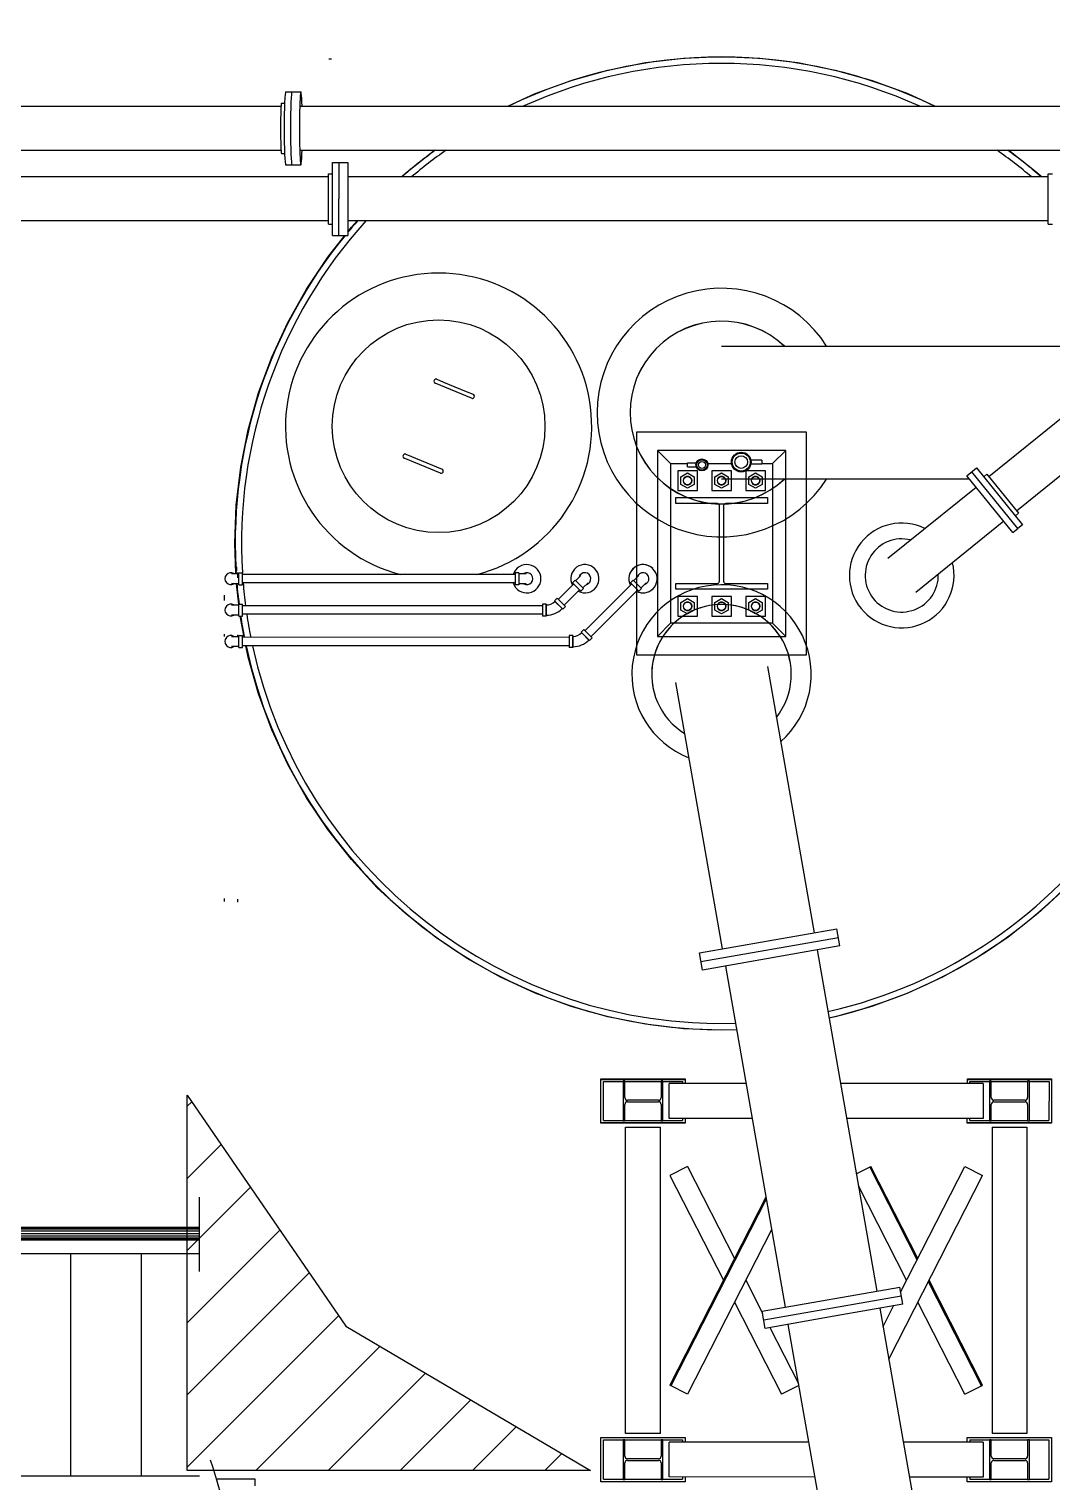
# Model space of a CAD drawing. Header units: metres. Extents: x 0 to 63075, y 0 to 44550.
# Drawn here: x 58725 to 59312, y 39156 to 39990 of the extents above; entities that cross this region are included whole.
import ezdxf

# ---------------------------------------------------------------- set-up
doc = ezdxf.new("R2010")
doc.units = ezdxf.units.M
doc.header["$LTSCALE"] = 75
for name, color, linetype in [('GSB', 7, 'Continuous'), ('ML6', 1, 'Continuous'), ('SDM', 7, 'Continuous'), ('SL1', 8, 'Continuous')]:
    doc.layers.add(name, color=color, linetype=linetype)
doc.styles.add('ROMANS', font='ROMANS.SHX')
doc.dimstyles.new('75___1-75', dxfattribs={"dimscale": 75, "dimtxt": 2.5, "dimasz": 2, "dimexe": 1.5, "dimexo": 1, "dimgap": 0.5, "dimtad": 1, "dimdec": 0, "dimzin": 12, "dimtxsty": 'ROMANS', "dimcen": 0, "dimclrd": 256, "dimclre": 256, "dimclrt": 3, "dimazin": 3, "dimtfac": 1, "dimtdec": 0, "dimtmove": 0, "dimatfit": 0, "dimfxl": 1, "dimlwd": -1, "dimlwe": -1, "dimarcsym": 0})

# ---------------------------------------------------------------- blocks, each defined once
blk = doc.blocks.new('A$C6bae614f')
at = {"layer": 'SL1'}
h = blk.add_hatch(dxfattribs=at)
h.set_pattern_fill('_USER', color=256, scale=195, angle=44.9981, style=0, pattern_type=0)
h.set_pattern_definition([(44.99813, (327310.93, -18363.04), (-137.8813, 137.89033), [])])
h.paths.add_polyline_path([(406434.9, 36163.5), (407369.5, 35611.5), (405828.4, 35611.5), (405828.4, 37045.7)])
for p, q in [((406380.3, 41003.2), (406370.3, 41003.2)), ((407436.1, 40961.8), (407579.3, 40990.3)), ((407579.3, 40990.3), (407724.3, 41007.4)), ((407724.3, 41007.4), (407870.3, 41013.1)), ((407870.3, 41013.1), (408016.2, 41007.4)), ((408016.2, 41007.4), (408161.2, 40990.2)), ((408161.2, 40990.2), (408304.5, 40961.7)), ((407158.5, 40871.6), (407295.5, 40922.1)), ((407295.5, 40922.1), (407436.1, 40961.8)), ((408304.5, 40961.7), (408445, 40922.1)), ((408445, 40922.1), (408582.1, 40871.5)), ((406204.8, 40878.9), (406262.9, 40878.9)), ((407053.8, 40823.3), (407158.5, 40871.6)), ((408582.1, 40871.5), (408686.7, 40823.3)), ((403265.3, 40823.5), (406187.2, 40823.4)), ((406189, 40835.3), (406200.8, 40835.3)), ((406262.9, 40823.4), (409184.9, 40823.3)), ((403265.3, 40655.2), (406187.2, 40655.1)), ((406189, 40643.2), (406200.8, 40643.2)), ((406262.9, 40655.1), (409184.9, 40655)), ((406662.3, 40567.5), (406773.3, 40655.1)), ((408967.2, 40655), (409078.2, 40567.5)), ((406204.8, 40599.5), (406262.9, 40599.5)), ((406384.1, 40469.2), (406384.1, 40608.9)), ((406384.1, 40608.9), (406442.2, 40608.9)), ((406407.9, 40608.9), (406407.9, 40469.2)), ((406442.2, 40608.9), (406442.2, 40469.2)), ((406368.3, 40553.4), (403192.2, 40553.5)), ((406368.3, 40469.2), (406368.3, 40565.3)), ((406368.3, 40565.3), (406384.1, 40565.3)), ((409118.2, 40553.3), (406442.2, 40553.4)), ((406647, 40553.4), (406662.3, 40567.5)), ((409078.2, 40567.5), (409093.6, 40553.3)), ((409118.2, 40469.1), (409118.2, 40565.2)), ((409118.2, 40565.2), (409134, 40565.2)), ((406368.3, 40373.2), (406368.3, 40469.2)), ((406384.1, 40329.5), (406384.1, 40469.2)), ((406407.9, 40329.5), (406407.9, 40469.2)), ((406442.2, 40469.2), (406442.2, 40329.5)), ((409118.2, 40373.1), (409118.2, 40469.1)), ((406368.3, 40385.1), (403192.2, 40385.2)), ((406368.3, 40373.2), (406384.1, 40373.2)), ((409118.2, 40385), (406442.2, 40385.1)), ((406442.2, 40343.8), (406455.9, 40361.2)), ((406455.9, 40361.2), (406478, 40385.1)), ((409118.2, 40373.1), (409134, 40373.1)), ((406365.5, 40246.5), (406431, 40329.5)), ((406384.1, 40329.5), (406442.2, 40329.5)), ((406284.3, 40125), (406365.5, 40246.5)), ((408891.7, 39408.6), (409819.9, 40160)), ((406213, 39997.6), (406284.3, 40125)), ((406151.8, 39865), (406213, 39997.6)), ((406171.7, 39906.8), (406171.6, 39907.8)), ((406187.9, 39943.2), (406188.4, 39943.2)), ((408997.5, 39277.8), (409819.9, 39943.5)), ((406101.3, 39728), (406151.8, 39865)), ((407870.5, 39907.1), (409352.9, 39907.1)), ((406914.6, 39708), (406776, 39765.4)), ((406782.2, 39780.2), (406808, 39769.5)), ((406808, 39769.5), (406894.9, 39733.5)), ((406061.6, 39587.4), (406101.3, 39728)), ((406894.9, 39733.5), (406920.7, 39722.8)), ((406033.1, 39444.2), (406061.6, 39587.4)), ((407545.2, 39578.2), (407545.2, 38728.2)), ((408195.2, 39578.1), (407545.2, 39578.2)), ((408195.2, 38728.1), (408195.2, 39578.1)), ((406796, 39421.6), (406657.4, 39479)), ((406663.5, 39493.8), (406802.1, 39436.4)), ((407675.2, 39458.2), (407625.2, 39508.2)), ((408115.2, 39508.1), (407625.2, 39508.2)), ((407625.2, 39508.2), (407625.2, 38798.2)), ((408024.2, 39471.6), (407982.2, 39471.6)), ((408024.2, 39471.6), (408024.2, 39456.6)), ((408115.2, 39508.1), (408065.2, 39458.1)), ((408115.2, 38798.1), (408115.2, 39508.1)), ((406016, 39299.1), (406033.1, 39444.2)), ((407675.2, 39458.2), (407675.2, 38848.2)), ((407675.2, 39458.2), (407740.2, 39458.1)), ((407702.7, 39430.7), (407702.7, 39355.7)), ((407777.7, 39430.6), (407702.7, 39430.7)), ((407714.8, 39407.8), (407740.2, 39422.5)), ((407736.5, 39409.4), (407729.8, 39406.2)), ((407743.9, 39409.4), (407736.5, 39409.4)), ((407740.2, 39445.6), (407740.2, 39460.6)), ((407740.2, 39460.6), (407773.5, 39460.6)), ((407740.2, 39445.6), (407773.5, 39445.6)), ((407740.2, 39422.5), (407765.7, 39407.8)), ((407750.6, 39406.2), (407743.9, 39409.4)), ((407777.7, 39355.6), (407777.7, 39430.6)), ((407817.7, 39458.1), (407908, 39458.1)), ((407832.7, 39430.6), (407832.7, 39355.6)), ((407907.7, 39430.6), (407832.7, 39430.6)), ((407844.8, 39407.8), (407870.2, 39422.5)), ((407866.5, 39409.4), (407859.8, 39406.2)), ((407873.9, 39409.4), (407866.5, 39409.4)), ((407870.2, 39422.5), (407895.7, 39407.8)), ((407880.6, 39406.2), (407873.9, 39409.4)), ((407907.7, 39355.6), (407907.7, 39430.6)), ((407962.7, 39430.6), (407962.7, 39355.6)), ((408037.7, 39430.6), (407962.7, 39430.6)), ((407974.8, 39407.8), (408000.2, 39422.5)), ((408024.2, 39456.6), (407982.2, 39456.6)), ((407996.5, 39409.4), (407989.8, 39406.2)), ((408003.9, 39409.4), (407996.5, 39409.4)), ((408000.2, 39422.5), (408025.7, 39407.8)), ((408010.6, 39406.2), (408003.9, 39409.4)), ((408024.2, 39458.1), (408065.2, 39458.1)), ((408037.7, 39355.6), (408037.7, 39430.6)), ((408065.2, 39458.1), (408065.2, 38848.1)), ((408807.3, 39411.9), (408844.4, 39441.9)), ((408983.1, 39194.7), (408807.3, 39411.9)), ((409001.7, 39209.7), (408825.9, 39426.9)), ((408844.4, 39441.9), (409020.2, 39224.7)), ((408884.2, 39417.9), (408871.9, 39408)), ((408884.2, 39417.9), (409005, 39268.6)), ((407702.7, 39355.7), (407777.7, 39355.6)), ((407714.8, 39378.5), (407714.8, 39407.8)), ((407740.2, 39363.8), (407714.8, 39378.5)), ((407725.2, 39400.4), (407723.6, 39393.1)), ((407723.6, 39393.1), (407725.2, 39385.9)), ((407729.8, 39406.2), (407725.2, 39400.4)), ((407725.2, 39385.9), (407729.8, 39380.1)), ((407729.8, 39380.1), (407736.5, 39376.9)), ((407736.5, 39376.9), (407743.9, 39376.9)), ((407765.7, 39378.5), (407740.2, 39363.8)), ((407743.9, 39376.9), (407750.6, 39380.1)), ((407755.2, 39400.4), (407750.6, 39406.2)), ((407750.6, 39380.1), (407755.2, 39385.9)), ((407756.9, 39393.1), (407755.2, 39400.4)), ((407755.2, 39385.9), (407756.9, 39393.1)), ((407765.7, 39407.8), (407765.7, 39378.5)), ((407832.7, 39355.6), (407907.7, 39355.6)), ((407844.8, 39378.5), (407844.8, 39407.8)), ((407870.2, 39363.8), (407844.8, 39378.5)), ((407855.2, 39400.4), (407853.6, 39393.1)), ((407853.6, 39393.1), (407855.2, 39385.9)), ((407859.8, 39406.2), (407855.2, 39400.4)), ((407855.2, 39385.9), (407859.8, 39380.1)), ((407859.8, 39380.1), (407866.5, 39376.9)), ((407866.5, 39376.9), (407873.9, 39376.9)), ((407895.7, 39378.5), (407870.2, 39363.8)), ((408817.6, 39399.1), (407870.4, 39399.1)), ((407873.9, 39376.9), (407880.6, 39380.1)), ((407885.2, 39400.4), (407880.6, 39406.2)), ((407880.6, 39380.1), (407885.2, 39385.9)), ((407886.9, 39393.1), (407885.2, 39400.4)), ((407885.2, 39385.9), (407886.9, 39393.1)), ((407895.7, 39407.8), (407895.7, 39378.5)), ((407962.7, 39355.6), (408037.7, 39355.6)), ((407974.8, 39378.5), (407974.8, 39407.8)), ((408000.2, 39363.8), (407974.8, 39378.5)), ((407985.2, 39400.4), (407983.6, 39393.1)), ((407983.6, 39393.1), (407985.2, 39385.9)), ((407989.8, 39406.2), (407985.2, 39400.4)), ((407985.2, 39385.9), (407989.8, 39380.1)), ((407989.8, 39380.1), (407996.5, 39376.9)), ((407996.5, 39376.9), (408003.9, 39376.9)), ((408025.7, 39378.5), (408000.2, 39363.8)), ((408003.9, 39376.9), (408010.6, 39380.1)), ((408015.2, 39400.4), (408010.6, 39406.2)), ((408010.6, 39380.1), (408015.2, 39385.9)), ((408016.9, 39393.1), (408015.2, 39400.4)), ((408015.2, 39385.9), (408016.9, 39393.1)), ((408025.7, 39407.8), (408025.7, 39378.5)), ((408505.9, 39096.4), (408842.3, 39368.7)), ((406010.2, 39153.2), (406016, 39299.1)), ((407695.2, 39328.2), (408045.2, 39328.1)), ((407695.2, 39305.8), (407695.2, 39328.2)), ((407854.2, 39305.7), (407695.2, 39305.8)), ((407862.2, 39008.5), (407862.2, 39297.7)), ((407878.2, 39297.7), (407878.2, 39008.5)), ((408045.2, 39305.7), (407886.2, 39305.7)), ((408045.2, 39328.1), (408045.2, 39305.7)), ((409005, 39268.6), (408992.7, 39258.7)), ((406011.7, 39190), (406011.7, 39116.4)), ((408948.1, 39237.9), (408611.8, 38965.6)), ((408983.1, 39194.7), (409001.7, 39209.7)), ((409020.2, 39224.7), (409001.7, 39209.7)), ((406014.7, 39038.1), (406010.2, 39153.2)), ((405998, 39038.1), (406025.9, 39038.1)), ((406018.5, 39063), (406013.8, 39063)), ((406018.5, 39048.7), (406014.3, 39048.7)), ((406015.3, 39038.1), (406015.3, 39048.7)), ((406018.5, 39048.7), (406018.5, 39063)), ((406020.2, 39042), (406020.2, 39021.6)), ((406025.9, 38995.6), (406025.9, 39041.3)), ((406025.9, 39041.3), (406040.2, 39041.3)), ((406040.2, 38995.6), (406040.2, 39041.3)), ((407081.5, 39034.4), (406040.2, 39034.5)), ((407081.5, 39041.3), (407081.5, 38995.6)), ((407095.8, 39041.3), (407081.5, 39041.3)), ((407095.8, 39041.3), (407095.8, 38995.6)), ((407095.8, 39038.1), (407123.7, 39038.1)), ((407312.8, 39011), (407332.5, 39030.7)), ((407534.8, 39011), (407554.5, 39030.7)), ((406025.9, 38998.8), (405998, 38998.8)), ((406026.1, 38921.3), (406016.9, 38998.8)), ((406025.9, 38995.6), (406040.2, 38995.6)), ((407081.5, 39002.4), (406040.2, 39002.5)), ((407095.8, 38995.6), (407081.5, 38995.6)), ((407123.7, 38998.8), (407095.8, 38998.8)), ((407305.2, 38998.3), (407246.4, 38939.4)), ((407327.9, 38975.7), (407269, 38916.8)), ((407310.5, 39013.2), (407300.4, 39003.1)), ((407300.4, 39003.1), (407332.7, 38970.8)), ((407310.5, 39013.2), (407342.8, 38980.9)), ((407342.8, 38980.9), (407332.7, 38970.8)), ((407360.3, 39002.9), (407340.6, 38983.2)), ((407527.3, 38998.3), (407348.4, 38819.4)), ((407549.9, 38975.6), (407371.1, 38796.8)), ((407532.5, 39013.2), (407522.4, 39003.1)), ((407522.4, 39003.1), (407554.7, 38970.8)), ((407532.5, 39013.2), (407564.8, 38980.9)), ((407564.8, 38980.9), (407554.7, 38970.8)), ((407582.3, 39002.9), (407562.6, 38983.2)), ((407695.2, 39000.6), (407854.2, 39000.5)), ((407695.2, 38978.2), (407695.2, 39000.6)), ((408045.2, 38978.1), (407695.2, 38978.2)), ((407886.2, 39000.5), (408045.2, 39000.5)), ((408045.2, 39000.5), (408045.2, 38978.1)), ((405970.2, 38955.4), (405970.2, 38935)), ((405998, 38918.1), (406025.9, 38918.1)), ((406025.9, 38875.6), (406025.9, 38921.3)), ((406025.9, 38921.3), (406040.2, 38921.3)), ((406040.2, 38875.6), (406040.2, 38921.3)), ((407186, 38914.4), (406040.2, 38914.5)), ((407186, 38921.3), (407186, 38875.6)), ((407200.3, 38921.3), (407186, 38921.3)), ((407200.3, 38921.3), (407200.3, 38875.6)), ((407200.3, 38878.8), (407200.3, 38918.1)), ((407231.5, 38934.2), (407241.6, 38944.3)), ((407263.8, 38901.9), (407231.5, 38934.2)), ((407261.5, 38904.1), (407233.7, 38931.9)), ((407273.9, 38912), (407241.6, 38944.3)), ((407263.8, 38901.9), (407273.9, 38912)), ((407702.7, 38950.7), (407702.7, 38875.7)), ((407777.7, 38950.6), (407702.7, 38950.7)), ((407714.8, 38927.8), (407740.2, 38942.5)), ((407714.8, 38898.5), (407714.8, 38927.8)), ((407725.2, 38920.4), (407723.5, 38913.1)), ((407723.5, 38913.1), (407725.2, 38905.9)), ((407729.8, 38926.2), (407725.2, 38920.4)), ((407736.5, 38929.4), (407729.8, 38926.2)), ((407743.9, 38929.4), (407736.5, 38929.4)), ((407740.2, 38942.5), (407765.6, 38927.8)), ((407750.6, 38926.2), (407743.9, 38929.4)), ((407755.2, 38920.4), (407750.6, 38926.2)), ((407756.9, 38913.1), (407755.2, 38920.4)), ((407755.2, 38905.9), (407756.9, 38913.1)), ((407765.6, 38927.8), (407765.6, 38898.5)), ((407777.7, 38875.6), (407777.7, 38950.6)), ((407832.7, 38950.6), (407832.7, 38875.6)), ((407907.7, 38950.6), (407832.7, 38950.6)), ((407844.8, 38927.8), (407870.2, 38942.5)), ((407844.8, 38898.5), (407844.8, 38927.8)), ((407855.2, 38920.4), (407853.5, 38913.1)), ((407853.5, 38913.1), (407855.2, 38905.9)), ((407859.8, 38926.2), (407855.2, 38920.4)), ((407866.5, 38929.4), (407859.8, 38926.2)), ((407873.9, 38929.4), (407866.5, 38929.4)), ((407870.2, 38942.5), (407895.6, 38927.8)), ((407880.6, 38926.2), (407873.9, 38929.4)), ((407885.2, 38920.4), (407880.6, 38926.2)), ((407886.9, 38913.1), (407885.2, 38920.4)), ((407885.2, 38905.9), (407886.9, 38913.1)), ((407895.6, 38927.8), (407895.6, 38898.5)), ((407907.7, 38875.6), (407907.7, 38950.6)), ((407962.7, 38950.6), (407962.7, 38875.6)), ((408037.7, 38950.6), (407962.7, 38950.6)), ((407974.8, 38927.8), (408000.2, 38942.5)), ((407974.8, 38898.5), (407974.8, 38927.8)), ((407985.2, 38920.4), (407983.5, 38913.1)), ((407983.5, 38913.1), (407985.2, 38905.9)), ((407989.8, 38926.2), (407985.2, 38920.4)), ((407996.5, 38929.4), (407989.8, 38926.2)), ((408003.9, 38929.4), (407996.5, 38929.4)), ((408000.2, 38942.5), (408025.6, 38927.8)), ((408010.6, 38926.2), (408003.9, 38929.4)), ((408015.2, 38920.4), (408010.6, 38926.2)), ((408016.9, 38913.1), (408015.2, 38920.4)), ((408015.2, 38905.9), (408016.9, 38913.1)), ((408025.6, 38927.8), (408025.6, 38898.5)), ((408037.7, 38875.6), (408037.7, 38950.6)), ((406025.9, 38878.8), (405998, 38878.8)), ((406025.9, 38875.6), (406040.2, 38875.6)), ((406033.1, 38862.2), (406031.5, 38875.6)), ((406046.6, 38794.5), (406033.1, 38862.2)), ((407186, 38882.4), (406040.2, 38882.5)), ((407200.3, 38875.6), (407186, 38875.6)), ((407702.7, 38875.7), (407777.7, 38875.6)), ((407740.2, 38883.8), (407714.8, 38898.5)), ((407725.2, 38905.9), (407729.8, 38900.1)), ((407729.8, 38900.1), (407736.5, 38896.9)), ((407736.5, 38896.9), (407743.9, 38896.9)), ((407765.6, 38898.5), (407740.2, 38883.8)), ((407743.9, 38896.9), (407750.6, 38900.1)), ((407750.6, 38900.1), (407755.2, 38905.9)), ((407832.7, 38875.6), (407907.7, 38875.6)), ((407870.2, 38883.8), (407844.8, 38898.5)), ((407855.2, 38905.9), (407859.8, 38900.1)), ((407859.8, 38900.1), (407866.5, 38896.9)), ((407866.5, 38896.9), (407873.9, 38896.9)), ((407895.6, 38898.5), (407870.2, 38883.8)), ((407873.9, 38896.9), (407880.6, 38900.1)), ((407880.6, 38900.1), (407885.2, 38905.9)), ((407962.7, 38875.6), (408037.7, 38875.6)), ((408000.2, 38883.8), (407974.8, 38898.5)), ((407985.2, 38905.9), (407989.8, 38900.1)), ((407989.8, 38900.1), (407996.5, 38896.9)), ((407996.5, 38896.9), (408003.9, 38896.9)), ((408025.6, 38898.5), (408000.2, 38883.8)), ((408003.9, 38896.9), (408010.6, 38900.1)), ((408010.6, 38900.1), (408015.2, 38905.9)), ((405970.2, 38806.9), (405970.2, 38797.3)), ((405998, 38798.1), (406025.9, 38798.1)), ((406020.2, 38804.5), (406020.2, 38794.8)), ((406025.9, 38755.6), (406025.9, 38801.3)), ((406025.9, 38801.3), (406040.2, 38801.3)), ((406040.2, 38755.6), (406040.2, 38801.3)), ((407288, 38801.3), (407288, 38755.6)), ((407302.3, 38801.3), (407288, 38801.3)), ((407302.3, 38801.3), (407302.3, 38755.6)), ((407302.3, 38758.8), (407302.3, 38798.1)), ((407333.5, 38814.2), (407343.6, 38824.3)), ((407365.8, 38781.9), (407333.5, 38814.2)), ((407363.5, 38784.1), (407335.7, 38811.9)), ((407375.9, 38792), (407343.6, 38824.3)), ((407675.2, 38848.2), (407625.2, 38798.2)), ((407625.2, 38798.2), (408115.2, 38798.1)), ((408065.2, 38848.1), (407675.2, 38848.2)), ((408115.2, 38798.1), (408065.2, 38848.1)), ((406025.9, 38758.8), (405998, 38758.8)), ((406025.9, 38755.6), (406040.2, 38755.6)), ((407288, 38794.4), (406040.2, 38794.5)), ((407288, 38762.4), (406040.2, 38762.5)), ((406061.6, 38719), (406053, 38762.5)), ((407302.3, 38755.6), (407288, 38755.6)), ((407365.8, 38781.9), (407375.9, 38792)), ((406101.2, 38578.4), (406061.6, 38719)), ((407545.2, 38728.2), (408195.2, 38728.1)), ((408045.2, 38683.5), (408223.6, 37665.6)), ((406151.8, 38441.4), (406101.2, 38578.4)), ((407873.3, 37604.2), (407694.9, 38622.1)), ((406212.9, 38308.8), (406151.8, 38441.4)), ((406171.5, 38398.6), (406171.6, 38399.6)), ((406187.8, 38363.2), (406188.3, 38363.1)), ((406284.3, 38181.3), (406212.9, 38308.8)), ((406365.4, 38059.9), (406284.3, 38181.3)), ((406455.8, 37945.2), (406365.4, 38059.9)), ((406555, 37838), (406455.8, 37945.2)), ((406492.4, 37906.4), (406492, 37906.1)), ((406526.4, 37869.8), (406526, 37869.3)), ((406662.2, 37738.8), (406555, 37838)), ((409185.4, 37837.9), (409078.1, 37738.8)), ((405970.2, 37796.1), (405970.2, 37785.7)), ((406020.2, 37793.6), (406020.2, 37783.2)), ((406776.9, 37648.4), (406662.2, 37738.8)), ((409078.1, 37738.8), (408963.5, 37648.3)), ((406898.3, 37567.3), (406776.9, 37648.4)), ((407785.7, 37588.9), (408311.1, 37681)), ((407791.5, 37556.1), (408316.9, 37648.2)), ((408322.6, 37615.4), (408311.1, 37681)), ((408963.5, 37648.3), (408842, 37567.2)), ((407797.2, 37523.3), (407785.7, 37588.9)), ((408322.6, 37615.4), (407797.2, 37523.3)), ((408235.1, 37600.1), (408463.5, 36296.7)), ((407025.7, 37495.9), (406898.3, 37567.3)), ((407884.8, 37538.7), (408113.2, 36235.3)), ((408842, 37567.2), (408714.6, 37495.8)), ((407158.4, 37434.8), (407025.7, 37495.9)), ((408714.6, 37495.8), (408582, 37434.7)), ((407295.4, 37384.2), (407158.4, 37434.8)), ((408582, 37434.7), (408444.9, 37384.2)), ((407436, 37344.6), (407295.4, 37384.2)), ((408444.9, 37384.2), (408304.4, 37344.5)), ((407579.2, 37316.1), (407436, 37344.6)), ((407724.2, 37298.9), (407579.2, 37316.1)), ((407870.2, 37293.1), (407724.2, 37298.9)), ((408304.4, 37344.5), (408280.7, 37339.8)), ((407927.4, 37295.4), (407870.2, 37293.1)), ((407409.1, 36938.2), (407409.2, 37108.2)), ((407409.2, 37108.2), (407731.2, 37108.1)), ((407409.2, 37105.7), (407731.2, 37105.6)), ((407419.1, 36948.2), (407419.2, 37098.2)), ((407419.2, 37098.2), (407494.2, 37098.2)), ((407494.2, 37099.2), (407494.1, 36947.2)), ((407500.8, 37099.2), (407494.2, 37099.2)), ((407500.7, 37036.1), (407500.8, 37099.2)), ((407500.8, 37098.2), (407639.6, 37098.2)), ((407646.2, 37099.2), (407639.6, 37099.2)), ((407639.6, 37099.2), (407639.5, 37036.1)), ((407646.1, 36947.2), (407646.2, 37099.2)), ((407646.2, 37098.2), (407721.2, 37098.1)), ((407670.1, 36956.7), (407670.2, 37089.7)), ((407963.5, 37089.6), (407670.2, 37089.7)), ((407721.2, 37098.1), (407721.2, 37089.6)), ((407731.2, 37108.1), (407731.2, 37089.6)), ((408870.2, 37089.6), (408324.5, 37089.6)), ((408809.2, 37108.1), (409131.2, 37108.1)), ((408809.2, 37089.6), (408809.2, 37108.1)), ((408809.2, 37105.6), (409131.2, 37105.6)), ((408819.2, 37098.1), (408894.2, 37098.1)), ((408819.2, 37089.6), (408819.2, 37098.1)), ((408870.2, 37089.6), (408870.1, 36956.6)), ((408894.2, 37099.1), (408894.1, 36947.1)), ((408900.8, 37099.1), (408894.2, 37099.1)), ((408900.7, 37036), (408900.8, 37099.1)), ((408900.8, 37098.1), (409039.6, 37098.1)), ((409039.6, 37099.1), (409039.5, 37036)), ((409046.2, 37099.1), (409039.6, 37099.1)), ((409046.1, 36947.1), (409046.2, 37099.1)), ((409046.2, 37098.1), (409121.2, 37098.1)), ((409121.2, 37098.1), (409121.1, 36948.1)), ((409131.2, 37108.1), (409131.1, 36938.1)), ((407629.5, 37026.1), (407510.7, 37026.1)), ((409029.5, 37026), (408910.7, 37026)), ((407500.7, 36947.2), (407500.7, 37010.3)), ((407510.7, 37020.3), (407629.5, 37020.3)), ((407639.5, 37010.3), (407639.5, 36947.2)), ((408900.7, 36947.1), (408900.7, 37010.2)), ((408910.7, 37020.2), (409029.5, 37020.2)), ((409039.5, 37010.2), (409039.5, 36947.1)), ((407409.1, 36940.7), (407731.1, 36940.6)), ((407731.1, 36938.1), (407409.1, 36938.2)), ((407419.1, 36948.2), (407494.1, 36948.2)), ((407494.1, 36947.2), (407500.7, 36947.2)), ((407500.7, 36948.2), (407639.5, 36948.2)), ((407503.6, 35753.2), (407503.6, 36923.2)), ((407503.6, 36923.2), (407636.6, 36923.2)), ((407636.6, 35753.2), (407636.6, 36923.2)), ((407639.5, 36947.2), (407646.1, 36947.2)), ((407646.1, 36948.2), (407721.1, 36948.1)), ((407986.8, 36956.6), (407670.1, 36956.7)), ((407721.1, 36956.6), (407721.1, 36948.1)), ((407731.1, 36956.6), (407731.1, 36938.1)), ((408870.1, 36956.6), (408347.8, 36956.6)), ((408809.1, 36938.1), (408809.1, 36956.6)), ((408809.1, 36940.6), (409131.1, 36940.6)), ((409131.1, 36938.1), (408809.1, 36938.1)), ((408819.1, 36948.1), (408819.1, 36956.6)), ((408819.1, 36948.1), (408894.1, 36948.1)), ((408894.1, 36947.1), (408900.7, 36947.1)), ((408900.7, 36948.1), (409039.5, 36948.1)), ((408903.6, 36923.1), (408903.6, 35753.1)), ((408903.6, 36923.1), (409036.6, 36923.1)), ((409036.6, 36923.1), (409036.6, 35753.1)), ((409039.5, 36947.1), (409046.1, 36947.1)), ((409046.1, 36948.1), (409121.1, 36948.1)), ((407740.6, 36773.3), (407672.7, 36738.7)), ((407740.6, 36773.3), (407920.1, 36421.9)), ((408384.9, 36744.9), (408440.6, 36773.3)), ((408617.5, 36416.6), (408436.3, 36771.1)), ((408620.1, 36421.9), (408440.6, 36773.3)), ((408554.4, 36293.2), (408799.7, 36773.3)), ((408799.7, 36773.3), (408867.6, 36738.6)), ((407672.7, 36738.7), (407877.3, 36338.1)), ((408577.3, 36338.1), (408393, 36699)), ((408509, 36036.9), (408867.6, 36738.6)), ((405875.9, 36371.6), (405875.9, 36655.4)), ((408039.6, 36655.6), (407672.7, 35937.6)), ((408040.9, 36647.8), (407676.9, 35935.5)), ((405875.9, 36538.8), (402254.4, 36538.9)), ((405875.9, 36533.5), (402258.8, 36533.6)), ((405875.9, 36525.6), (402261.8, 36525.7)), ((403379.5, 36540.7), (405875.9, 36540.6)), ((408061.4, 36530.9), (407740.5, 35903)), ((405875.9, 36491.8), (402249.4, 36491.9)), ((405875.9, 36493.7), (402254.5, 36493.8)), ((405875.9, 36499), (402258.9, 36499.1)), ((405875.9, 36506.9), (402261.8, 36507)), ((405875.9, 36516.2), (402262.8, 36516.3)), ((403306.6, 36440.4), (405875.9, 36440.3)), ((405384, 35590.3), (405384, 36440.3)), ((405654, 35590.3), (405654, 36440.3)), ((405654, 36440.3), (405875.9, 36440.3)), ((407962.9, 36338.1), (408026.9, 36212.9)), ((408025.7, 36220), (408551, 36312.1)), ((408562.5, 36246.5), (408551, 36312.1)), ((408863.3, 35935.4), (408660.2, 36332.9)), ((408867.5, 35937.6), (408662.9, 36338.1)), ((407920.1, 36254.4), (408099.7, 35903)), ((408031.4, 36187.2), (408556.8, 36279.3)), ((408562.5, 36246.5), (408299.8, 36200.5)), ((408799.7, 35902.9), (408620.1, 36254.4)), ((408037.1, 36154.5), (408025.7, 36220)), ((408299.8, 36200.5), (408037.1, 36154.5)), ((408475, 36231.2), (408653.4, 35213.3)), ((408487.2, 36161.6), (408527.4, 36240.4)), ((408055.1, 36157.6), (408164.3, 35944)), ((408303.1, 35152), (408124.7, 36169.8)), ((407740.5, 35903), (407672.7, 35937.6)), ((408165.6, 35936.6), (408099.7, 35903)), ((408799.7, 35902.9), (408863.3, 35935.4)), ((408863.3, 35935.4), (408867.5, 35937.6)), ((407636.6, 35753.2), (407503.6, 35753.2)), ((409036.6, 35753.1), (408903.6, 35753.1)), ((407409.1, 35738.2), (407731.1, 35738.1)), ((407409.1, 35568.2), (407409.1, 35738.2)), ((407419.1, 35728.2), (407494.1, 35728.2)), ((407419.1, 35578.2), (407419.1, 35728.2)), ((407494.1, 35729.2), (407494.1, 35577.2)), ((407500.7, 35729.2), (407494.1, 35729.2)), ((407500.7, 35666.1), (407500.7, 35729.2)), ((407500.7, 35728.2), (407639.5, 35728.2)), ((407639.5, 35729.2), (407639.5, 35666.1)), ((407646.1, 35729.2), (407639.5, 35729.2)), ((407646.1, 35577.2), (407646.1, 35729.2)), ((407646.1, 35728.2), (407721.1, 35728.2)), ((408203.6, 35719.6), (407670.1, 35719.7)), ((407670.1, 35586.7), (407670.1, 35719.7)), ((407721.1, 35728.2), (407721.1, 35719.6)), ((407731.1, 35738.1), (407731.1, 35719.6)), ((408870.1, 35719.6), (408564.6, 35719.6)), ((408809.1, 35738.1), (409131.1, 35738.1)), ((408809.1, 35719.6), (408809.1, 35738.1)), ((408819.1, 35728.1), (408819.1, 35719.6)), ((408819.1, 35728.1), (408894.1, 35728.1)), ((408870.1, 35719.6), (408870.1, 35586.6)), ((408900.7, 35729.1), (408894.1, 35729.1)), ((408894.1, 35729.1), (408894.1, 35577.1)), ((408900.7, 35666), (408900.7, 35729.1)), ((408900.7, 35728.1), (409039.5, 35728.1)), ((409039.5, 35729.1), (409039.5, 35666)), ((409046.1, 35729.1), (409039.5, 35729.1)), ((409046.1, 35577.1), (409046.1, 35729.1)), ((409046.1, 35728.1), (409121.1, 35728.1)), ((409121.1, 35728.1), (409121.1, 35578.1)), ((409131.1, 35738.1), (409131.1, 35568.1)), ((407500.7, 35577.2), (407500.7, 35640.3)), ((407629.5, 35656.1), (407510.7, 35656.1)), ((407510.7, 35650.3), (407629.5, 35650.3)), ((407639.5, 35640.3), (407639.5, 35577.2)), ((408900.7, 35577.1), (408900.7, 35640.2)), ((409029.5, 35656), (408910.7, 35656)), ((408910.7, 35650.2), (409029.5, 35650.2)), ((409039.5, 35640.2), (409039.5, 35577.1)), ((405875.9, 35590.3), (403306.6, 35590.4)), ((406088.7, 35578.6), (405940.8, 35578.6)), ((406088.7, 35553.2), (406088.7, 35578.6)), ((407419.1, 35578.2), (407494.1, 35578.2)), ((407500.7, 35578.2), (407639.5, 35578.2)), ((407646.1, 35578.2), (407721.1, 35578.2)), ((408226.9, 35586.6), (407670.1, 35586.7)), ((407721.1, 35586.6), (407721.1, 35578.2)), ((407731.1, 35586.6), (407731.1, 35568.1)), ((408870.1, 35586.6), (408587.9, 35586.6)), ((408809.1, 35568.1), (408809.1, 35586.6)), ((408819.1, 35586.6), (408819.1, 35578.1)), ((408819.1, 35578.1), (408894.1, 35578.1)), ((408900.7, 35578.1), (409039.5, 35578.1)), ((409046.1, 35578.1), (409121.1, 35578.1)), ((407731.1, 35568.1), (407409.1, 35568.2)), ((407494.1, 35577.2), (407500.7, 35577.2)), ((407639.5, 35577.2), (407646.1, 35577.2)), ((409131.1, 35568.1), (408809.1, 35568.1)), ((408894.1, 35577.1), (408900.7, 35577.1)), ((409039.5, 35577.1), (409046.1, 35577.1))]:
    blk.add_line(p, q, dxfattribs=at)
blk.add_lwpolyline([(406434.9, 36163.5), (407369.5, 35611.5), (405828.4, 35611.5), (405828.4, 37045.7)], close=True, dxfattribs=at)
for centre, radius in [((402870.4, 43653.3), 3000), ((402870.4, 43653.3), 2990.5), ((406789.1, 39600.9), 406.4), ((407795.2, 39453.1), 23), ((407795.2, 39453.1), 19.8), ((407795.2, 39453.1), 13.3), ((407945.2, 39464.1), 37.7), ((407945.2, 39464.1), 34.5), ((407945.2, 39464.1), 24.1), ((407740.2, 39393.1), 16), ((407870.2, 39393.1), 16), ((408000.2, 39393.1), 16), ((407740.2, 38913.1), 16), ((407870.2, 38913.1), 16), ((408000.2, 38913.1), 16)]:
    blk.add_circle(centre, radius, dxfattribs=at)
for centre, radius, start, end in [((407870, 39153.1), 1858, 64.0134, 115.9829), ((407870, 39153.1), 1834, 65.5968, 114.3995), ((407870, 39153.1), 1858, 126.0638, 131.0955), ((407870, 39153.1), 1834, 125.0212, 130.2284), ((407870, 39153.1), 1834, 49.7678, 54.975), ((407870, 39153.1), 1858, 48.9007, 53.9325), ((407870, 39153.1), 1834, 137.7996, 183.4961), ((407870, 39153.1), 1858, 138.4671, 140.2141), ((407870, 39153.1), 1858, 140.7174, 182.7817), ((406789.1, 39600.9), 585, 284.4571, 255.5391), ((407870, 39653.1), 475, 32.3242, 327.6721), ((407870, 39653.1), 349.5, 46.613, 313.3833), ((407870, 39653.1), 349.2, 46.6564, 313.3399), ((406779.1, 39772.8), 8, 67.4981, 247.4981), ((406917.7, 39715.4), 8, 247.4981, 67.4982), ((406660.5, 39486.4), 8, 67.4981, 247.4981), ((406799, 39429), 8, 247.4981, 67.4982), ((407870, 39153.1), 1834, 282.7996, 7.7066), ((407870, 39153.1), 1858, 282.7626, 7.6064), ((407854.2, 39297.7), 8, 359.9981, 89.9981), ((407886.2, 39297.7), 8, 89.9981, 179.9981), ((408558.5, 39030.8), 200, 63.8661, 14.1101), ((408558.5, 39030.8), 139.7, 76.0055, 1.9707), ((408558.5, 39030.8), 139.7, 76.021, 1.9553), ((405995.7, 39018.5), 22.8, 59.4223, 300.574), ((407870, 39153.1), 1858, 183.4285, 183.5489), ((407126, 39018.4), 54, 197.2334, 162.7628), ((407126, 39018.4), 54, 197.2416, 162.7546), ((407126, 39018.4), 22.8, 239.4223, 120.574), ((407348, 39018.4), 54, 242.2476, 207.777), ((407348, 39018.4), 54, 242.2416, 207.7546), ((407348, 39018.4), 22.8, 284.4223, 165.574), ((407570, 39018.4), 54, 46.1234, 207.7912), ((407570, 39018.4), 54, 242.2416, 207.7546), ((407570, 39018.4), 22.8, 284.4223, 165.574), ((407870, 39153.1), 1858, 184.7646, 187.1679), ((407870, 39153.1), 1834, 184.7124, 187.4775), ((407870, 38653.1), 342.5, 311.2144, 248.6673), ((407570, 39018.4), 54, 242.2618, 313.8729), ((407854.2, 39008.5), 8, 269.9981, 359.9981), ((407886.2, 39008.5), 8, 179.9981, 269.9981), ((405995.7, 38898.5), 22.8, 59.4223, 300.574), ((407200.3, 38965.3), 47.2, 269.9981, 314.9981), ((407870, 38653.1), 266.7, 9.9404, 189.9413), ((407870, 38653.1), 266.7, 321.7512, 238.1305), ((407870, 39153.1), 1858, 188.5897, 191.1304), ((407870, 39153.1), 1834, 188.487, 191.2779), ((407200.3, 38965.3), 86.6, 269.9981, 314.9981), ((405995.7, 38778.5), 22.8, 59.4223, 300.574), ((407302.3, 38845.3), 47.2, 269.9981, 314.9981), ((407870, 39153.1), 1858, 192.1379, 271.768), ((407870, 39153.1), 1834, 192.2992, 271.6603), ((407302.3, 38845.3), 86.6, 269.9981, 314.9981), ((407510.7, 37036.1), 10, 179.9981, 269.9981), ((407629.5, 37036.1), 10, 269.9981, 359.9981), ((408910.7, 37036), 10, 179.9981, 269.9981), ((409029.5, 37036), 10, 269.9981, 359.9981), ((407510.7, 37010.3), 10, 89.9981, 179.9981), ((407629.5, 37010.3), 10, 359.9981, 89.9981), ((408910.7, 37010.2), 10, 89.9981, 179.9981), ((409029.5, 37010.2), 10, 359.9981, 89.9981), ((402870.1, 34653.3), 3207.1, 10.3916, 18.1351), ((407510.7, 35666.1), 10, 179.9981, 269.9981), ((407510.7, 35640.3), 10, 89.9981, 179.9981), ((407629.5, 35666.1), 10, 269.9981, 359.9981), ((407629.5, 35640.3), 10, 359.9981, 89.9981), ((408910.7, 35666), 10, 179.9981, 269.9981), ((408910.7, 35640.2), 10, 89.9981, 179.9981), ((409029.5, 35666), 10, 269.9981, 359.9981), ((409029.5, 35640.2), 10, 359.9981, 89.9981)]:
    blk.add_arc(centre, radius, start, end, dxfattribs=at)
for centre, major_axis, start_param, end_param in [((406204.8, 40739.2), (0, 139.7), 0, 1.570796), ((406228.7, 40739.2), (0, 139.7), 0, 1.570796), ((406262.9, 40739.2), (0, 139.7), 5.358734, 7.853982), ((406189, 40739.2), (0, 96), 0, 1.570796), ((406189, 40739.2), (0, -96), 4.712389, 6.283185), ((406204.8, 40739.2), (0, -139.7), 4.712389, 6.283185), ((406228.7, 40739.2), (0, -139.7), 4.712389, 6.283185), ((406262.9, 40739.2), (0, -139.7), 4.712389, 7.207637)]:
    blk.add_ellipse(centre, major_axis=major_axis, ratio=0.039582, start_param=start_param, end_param=end_param, dxfattribs=at)
blk = doc.blocks.new('zw$15D4')
at = {"layer": 'ML6', "xscale": 0.2502808837766805, "yscale": 0.2502808837766805, "zscale": 0.2502808837766805}
blk.add_blockref('A$C6bae614f', (-85544.7, -3177.3), dxfattribs=at)

msp = doc.modelspace()

# ---------------------------------------------------------------- block references
at = {"layer": 'GSB', "xscale": 0.6000000000000068, "yscale": 0.6000000000000068, "zscale": 0.6000000000000068}
msp.add_blockref('zw$15D4', (49200, 35721.63), dxfattribs=at)

# ---------------------------------------------------------------- leaders
at = {"layer": 'SDM'}
msp.add_leader([(52766.71, 37891.88), (59453.13, 42438.72), (62243.43, 42438.72)], dimstyle='75___1-75', override={"dimtad": 0}, dxfattribs=at)

doc.saveas('drawing.dxf')
